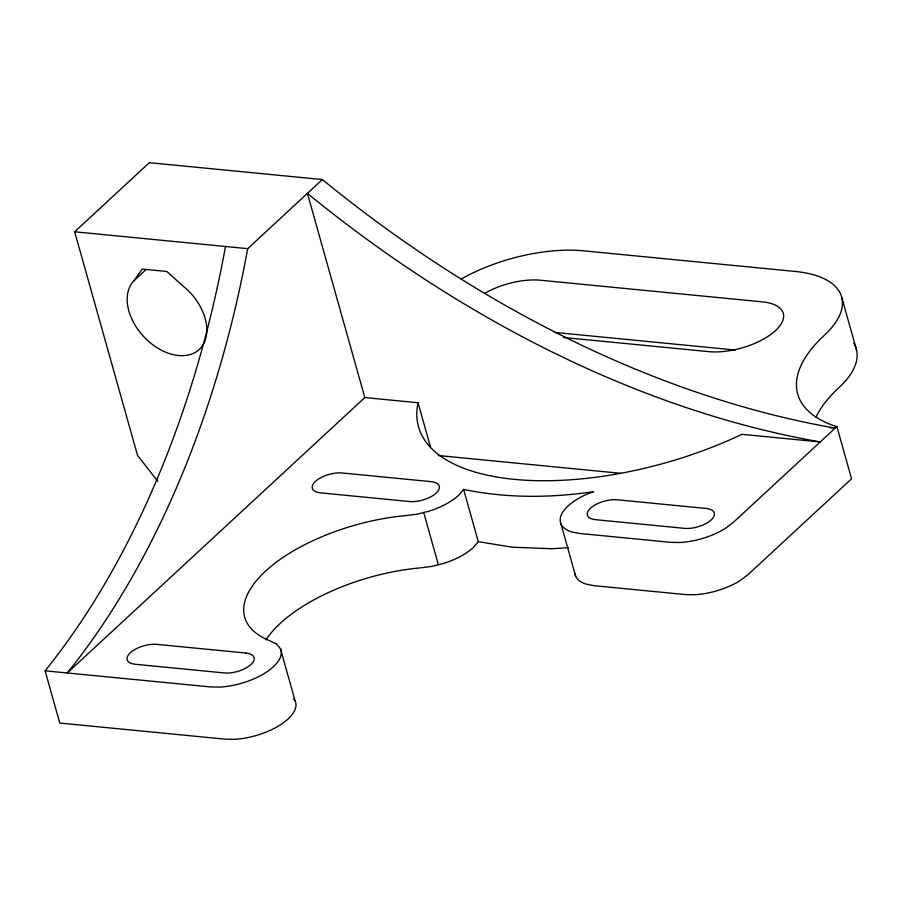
<?xml version="1.0" encoding="UTF-8"?>
<svg xmlns="http://www.w3.org/2000/svg" width="902" height="902" viewBox="0 0 902 902"><rect width="100%" height="100%" fill="white"/><g stroke="black" fill="none" stroke-linecap="round" stroke-linejoin="round"><path stroke-width="1.35" d="M205.453 339.479A47.4 31.965 47.2 0 1 150.645 343.076A47.4 31.965 47.2 0 1 133.699 281.018L142.268 269.089L166.791 271.479L182.745 285.799A47.4 31.965 47.2 0 1 205.791 338.329M574.912 573.582A47.75 21.31 -15.7 0 0 586.21 584.135L593.944 585.669L685.588 594.598L694.833 594.734A47.75 21.31 -15.7 0 0 740.305 580.448L748.31 574.371L851.556 478.793L836.876 426.556L733.619 522.134L725.614 528.211A47.75 21.31 -15.7 0 1 680.142 542.497L670.908 542.361L579.264 533.432L571.53 531.909A47.75 21.31 -15.7 0 1 586.131 494.522L593.651 491.658C550.603 498.084 506.338 498.321 463.617 489.414L458.588 495.322A47.75 21.31 -15.7 0 1 429.036 511.163L416.961 514.196L405.111 515.685A131.669 58.754 -15.7 0 0 265.459 571.225A131.669 58.754 -15.7 0 0 269.923 640.815L276.61 644.118L280.454 648.696L295.134 700.933A47.75 21.31 -15.7 0 1 234.621 739.324L225.376 739.189L59.78 723.054L45.1 670.817A727.26 427.852 -84.4 0 0 225.5 246.494M463.617 489.414L478.297 541.651L473.268 547.559A47.75 21.31 -15.7 0 1 443.716 563.4L431.641 566.422L419.791 567.922A131.669 58.754 -15.7 0 0 265.966 639.856M157.749 481.296L137.51 455.318L74.674 231.791L149.349 162.676L322.352 179.543A973.213 656.329 47.2 0 0 835.173 428.134L829.569 427.593M133.699 281.018L145.966 269.653M364.814 397.557L307.413 193.366A973.213 656.329 47.2 0 0 820.234 441.957L741.884 434.324A227.518 101.52 -15.7 0 1 514.253 479.357A227.518 101.52 -15.7 0 1 418.043 402.754L364.814 397.557L67.278 672.971A727.26 427.852 -84.4 0 0 247.689 248.659L322.352 179.543M568.44 547.672L551.798 548.732L512.088 547.198L478.297 541.651M74.674 231.791L247.689 248.659M555.271 332.477L735.231 350.021M563.558 337.483L708.634 351.633A49.61 22.133 -15.7 0 0 775.438 330.639A49.61 22.133 -15.7 0 0 762.393 301.866L540.591 280.24A49.61 22.133 -15.7 0 0 484.261 293.612M438.338 455.533L620.587 473.302M45.1 670.817L210.696 686.952L219.93 687.087A47.75 21.31 -15.7 0 0 280.454 648.696M836.876 426.556L832.828 425.349A168.11 75.013 -15.7 0 1 824.236 335.397A110.236 49.193 -15.7 0 0 795.248 271.457L583.741 250.835A110.236 49.193 -15.7 0 0 461.057 279.09M293.432 698.903L295.134 700.933M841.87 297.829L856.562 350.066M560.999 524.028L575.679 576.265M418.043 402.754L430.468 446.952M423.692 512.505L438.372 564.742M815.994 417.13A168.11 75.013 -15.7 0 1 838.916 387.635A110.236 49.193 -15.7 0 0 853.687 343.245M430.908 481.623L342.185 472.975A19.844 8.851 -15.7 0 0 315.463 481.364A19.844 8.851 -15.7 0 0 320.684 492.875L409.407 501.523A19.844 8.851 -15.7 0 0 436.128 493.135A19.844 8.851 -15.7 0 0 430.908 481.623M705.95 508.435L617.227 499.787A19.844 8.851 -15.7 0 0 590.506 508.187A19.844 8.851 -15.7 0 0 595.715 519.687L684.438 528.346A19.844 8.851 -15.7 0 0 711.159 519.947A19.844 8.851 -15.7 0 0 705.95 508.435M245.727 653.037L157.016 644.378A19.844 8.851 -15.7 0 0 130.294 652.777A19.844 8.851 -15.7 0 0 135.503 664.289L224.226 672.937A19.844 8.851 -15.7 0 0 250.948 664.537A19.844 8.851 -15.7 0 0 245.727 653.037"/></g></svg>
